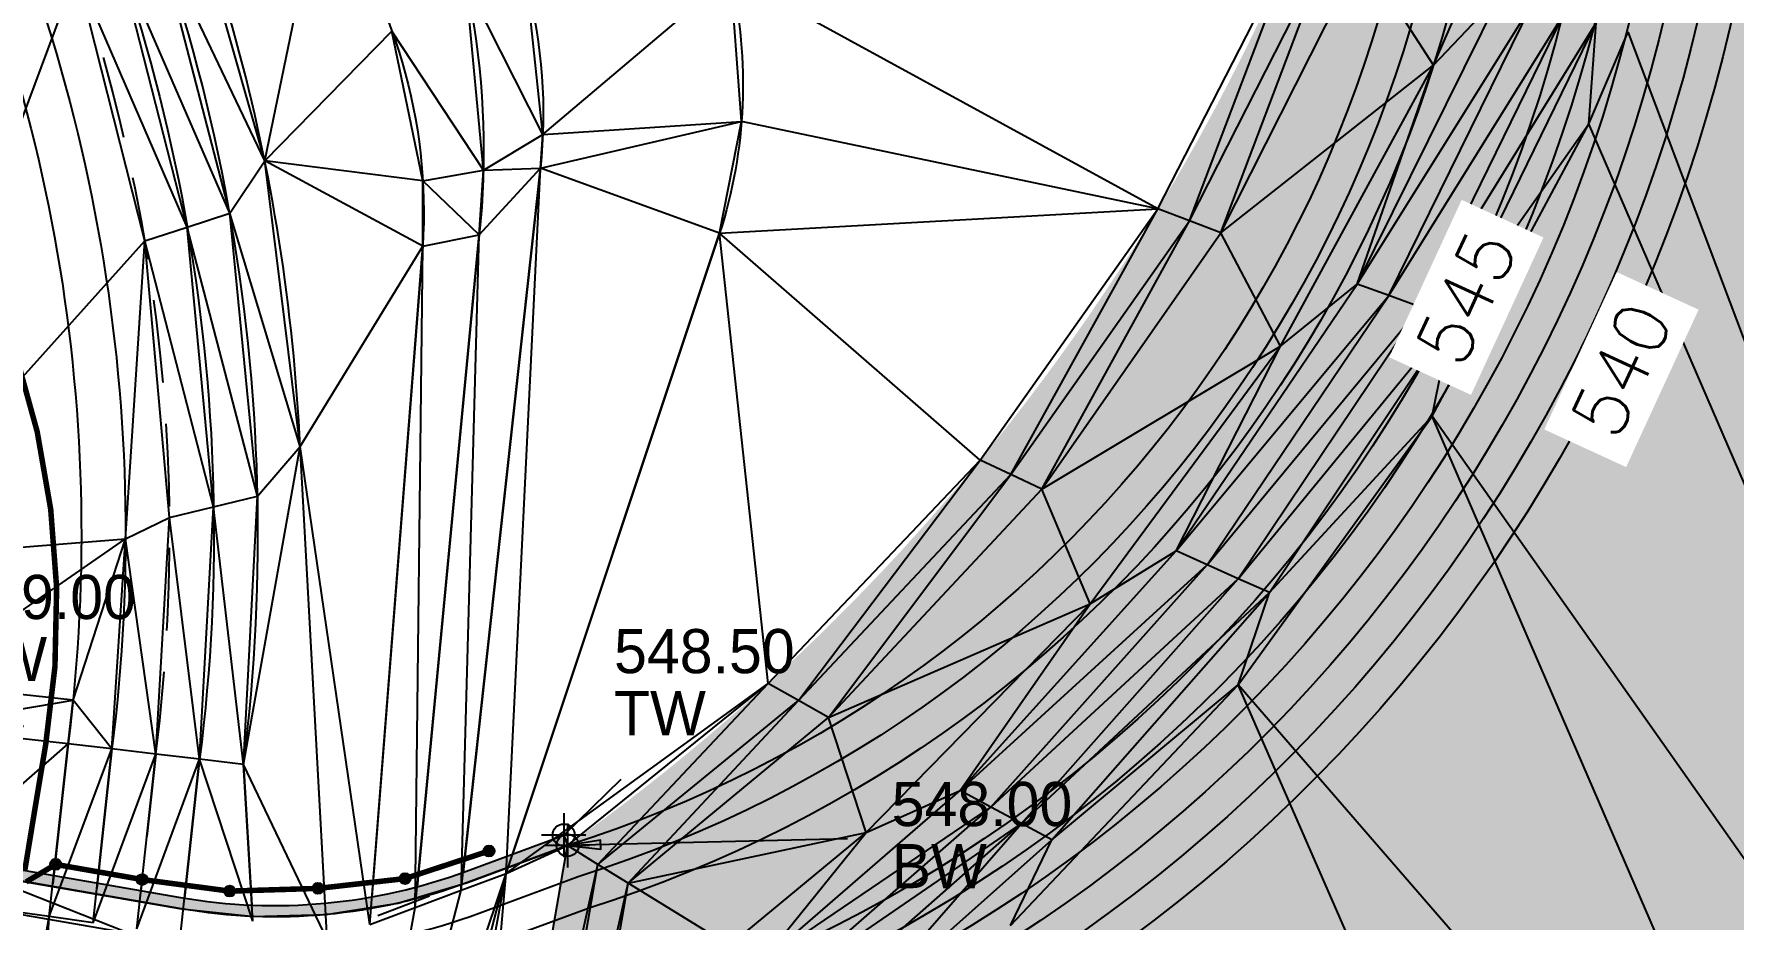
# Model space of a CAD drawing. Header units: inches. Extents: x 2461366 to 2469791, y 7062737 to 7065282.
# Drawn here: x 2466850 to 2467003.9, y 7064319.9 to 7064400.1 of the extents above; entities that cross this region are included whole.
import ezdxf

# ---------------------------------------------------------------- set-up
doc = ezdxf.new("R2010")
doc.units = ezdxf.units.IN
doc.header["$LTSCALE"] = 60
doc.header["$MEASUREMENT"] = 0
doc.linetypes.add('DASHED2', pattern=[0.375, 0.25, -0.125])
for name, color, linetype in [('BLANKET BDNY', 7, 'Continuous'), ('CONC', 7, 'Continuous'), ('CONC LABEL', 7, 'Continuous'), ('CONT MJR LABEL', 4, 'Continuous'), ('CONTOURS', 35, 'Continuous'), ('POND HATCH', 9, 'Continuous'), ('PROP TRAIL', 3, 'Continuous'), ('Proposed Ground-C-TINN', 7, 'Continuous'), ('SRF-FLT', 7, 'Continuous'), ('Wingwall Fence', 6, 'Continuous')]:
    doc.layers.add(name, color=color, linetype=linetype)
doc.styles.add('L80', font='simplex', dxfattribs={"height": 4.8})

# ---------------------------------------------------------------- blocks, each defined once
blk = doc.blocks.new('*U9')
at = {"layer": 'CONC LABEL', "color": 7, "linetype": 'Continuous'}
for p, q in [((10.11470975214615, -8.799999999813735), (5.599890287034214, -21.14391356706619)), ((5.599890287034214, -19.14391356706619), (5.599890287034214, -23.14391356706619)), ((7.599890287034214, -21.14391356706619), (3.599890287034214, -21.14391356706619))]:
    blk.add_line(p, q, dxfattribs=at)
blk.add_lwpolyline([(5.599890287034214, -21.14391356706619), (7.006045337300748, -18.46385237853974), (6.254722578916699, -18.18905406538397)], close=True, dxfattribs=at)
blk.add_circle((5.599890287034214, -21.14391356706619), 1, dxfattribs=at)
at = {"layer": 'CONC LABEL', "color": 7, "char_height": 4, "attachment_point": 4}
for s, insert in [('559.00', (4, 2.799999999813735)), ('TW', (4, -2.799999999813735))]:
    blk.add_mtext(s, dxfattribs=dict(at, insert=insert))
blk = doc.blocks.new('*U11')
at = {"layer": 'CONC LABEL', "color": 7, "linetype": 'Continuous'}
for p, q in [((-13.40426238020882, 12.55419639870524), (-13.40426238020882, 8.554196398705244)), ((-11.40426238020882, 10.55419639870524), (-15.40426238020882, 10.55419639870524)), ((0, 5.263099201023579), (-13.40426238020882, 10.55419639870524))]:
    blk.add_line(p, q, dxfattribs=at)
blk.add_lwpolyline([(-13.40426238020882, 10.55419639870524), (-10.76065771793947, 9.080644774250686), (-10.46692732395604, 9.824770069681108)], close=True, dxfattribs=at)
blk.add_circle((-13.40426238020882, 10.55419639870524), 1, dxfattribs=at)
at = {"layer": 'CONC LABEL', "color": 7, "char_height": 4, "attachment_point": 4}
for s, insert in [('548.00', (4, 2.799999999813735)), ('BW', (4, -2.799999999813735))]:
    blk.add_mtext(s, dxfattribs=dict(at, insert=insert))
blk = doc.blocks.new('*U53')
at = {"layer": 'CONC LABEL', "color": 7, "linetype": 'Continuous'}
for p, q in [((-25.35671545937657, 1.071389882825315), (-25.35671545937657, -2.928610117174685)), ((-23.35671545937657, -0.928610117174685), (-27.35671545937657, -0.928610117174685)), ((0, -0.3200168674811721), (-25.35671545937657, -0.928610117174685))]:
    blk.add_line(p, q, dxfattribs=at)
blk.add_lwpolyline([(-25.35671545937657, -0.928610117174685), (-22.34798143524677, -1.256511890329421), (-22.36717691924423, -0.4567422149702907)], close=True, dxfattribs=at)
blk.add_circle((-25.35671545937657, -0.928610117174685), 1, dxfattribs=at)
at = {"layer": 'CONC LABEL', "color": 7, "char_height": 4, "attachment_point": 4}
for s, insert in [('548.00', (4, 2.799999999813735)), ('BW', (4, -2.799999999813735))]:
    blk.add_mtext(s, dxfattribs=dict(at, insert=insert))
blk = doc.blocks.new('*U54')
at = {"layer": 'CONC LABEL', "color": 7, "linetype": 'Continuous'}
for p, q in [((4.626731215510517, -8.799999999813735, -348.9198971076251), (-0.5570121882483363, -13.84615792892873, -549)), ((-0.5570121882483363, -11.84615792892873, -549), (-0.5570121882483363, -15.84615792892873, -549)), ((1.442987811751664, -13.84615792892873, -549), (-2.557012188248336, -13.84615792892873, -549))]:
    blk.add_line(p, q, dxfattribs=at)
at = {"layer": 'CONC LABEL', "color": 7, "linetype": 'Continuous', "extrusion": (-0.7160841791510398, -0.6970780659419689, 0.0361333412817816), "elevation": -9.786483757939859}
blk.add_lwpolyline([(9.532958892683453, -549.0048941334072), (9.547412228112155, -546.0048941333392), (9.51850555462967, -546.0048941333513)], close=True, dxfattribs=at)
at = {"layer": 'CONC LABEL', "color": 7, "linetype": 'Continuous'}
blk.add_circle((-0.5570121882483363, -13.84615792892873, -549), 1, dxfattribs=at)
at = {"layer": 'CONC LABEL', "color": 7, "char_height": 4, "attachment_point": 4}
for s, insert in [('548.50', (4, 2.799999999813735)), ('TW', (4, -2.799999999813735))]:
    blk.add_mtext(s, dxfattribs=dict(at, insert=insert))

msp = doc.modelspace()

# ---------------------------------------------------------------- hatches: boundary and pattern name
at = {"layer": 'CONC'}
msp.add_hatch(color=256, dxfattribs=at).paths.add_polyline_path([(2466897.999471175, 7064327.535363963), (2466889.200937333, 7064324.272788724, -0.1324311433307479), (2466863.280728084, 7064321.887618563), (2466829.198147005, 7064327.793181754, -0.131652497505828), (2466805.708855333, 7064338.66176754), (2466800.441870518, 7064343.054753356), (2466799.801356458, 7064342.286806912), (2466805.274111902, 7064337.722195873, 0.1316524975025191), (2466828.763403574, 7064326.853610087), (2466863.375632139, 7064320.856273721, 0.1324311433330823), (2466889.295841388, 7064323.241443882), (2466898.347147133, 7064326.597749208)])
at = {"layer": 'POND HATCH'}
h = msp.add_hatch(color=256, dxfattribs=at)
edge = h.paths.add_edge_path()
edge.add_arc((2466951.704652096, 7064352.348083899), 108.8941513910334, 233.910939178237, 275.8981575945486)
edge.add_arc((2466992.734474932, 7064077.055998341), 169.6197691502289, 27.54362006692719, 100.13230038609493, ccw=False)
edge.add_arc((2467160.221110899, 7064161.137796279), 17.99999999930345, 198.2789469766217, 316.5411416054311)
edge.add_arc((2467248.704817484, 7064103.136764457), 88.14234450404052, 109.66796960693549, 148.8304593426058, ccw=False)
edge.add_line((2467219.03884643, 7064186.136782867), (2467258.552265754, 7064203.8748076))
edge.add_arc((2467251.90139456, 7064218.690361548), 16.239911527876, 294.1758558480993, 386.0939933818685)
edge.add_line((2467266.486031863, 7064225.833405799), (2467260.307804543, 7064252.164401535))
edge.add_arc((2467435.111130039, 7064293.179739211), 179.5507185430787, 173.6431330329065, 193.2048427520202, ccw=False)
edge.add_line((2467256.664369597, 7064313.05973461), (2467262.319585933, 7064388.504931359))
edge.add_arc((2467182.248844631, 7064394.506868972), 80.29537264220713, 355.7132432078586, 406.8752566873512)
edge.add_line((2467237.137880705, 7064453.111822573), (2467210.795611493, 7064478.150497491))
edge.add_arc((2467136.053347458, 7064399.516909761), 108.4880046465747, 46.45334876126778, 108.4108007307186)
edge.add_line((2467101.78980852, 7064502.452117789), (2467083.313007958, 7064495.553893625))
edge.add_arc((2467016.69916772, 7064673.978167983), 190.4537355672196, 271.65977542954374, 290.47287452024227, ccw=False)
edge.add_arc((2467015.03261116, 7064451.781649478), 32.62327969920508, 77.28046827356982, 154.347860406748)
edge.add_arc((2467111.931785121, 7064394.370188531), 145.1572569557019, 150.4748591730118, 155.1278495528672)
edge.add_arc((2467048.454246696, 7064421.337013129), 76.25793560071777, 153.4500776015471, 169.2835328273531)
edge.add_arc((2466785.231437834, 7064485.078412886), 194.7081844766735, 305.51738210872304, 345.25358194984824, ccw=False)
edge.add_line((2466898.347140336, 7064326.597767538), (2466887.561414507, 7064264.350463029))
at = {"layer": 'Wingwall Fence'}
h = msp.add_hatch(color=7, dxfattribs=at)
edge = h.paths.add_edge_path()
edge.add_arc((2466891.229859749, 7064326.093865461), 0.5, 0, 360)
h = msp.add_hatch(color=7, dxfattribs=at)
edge = h.paths.add_edge_path()
edge.add_arc((2466851.976785715, 7064324.880243098), 0.5, 0, 360)
h = msp.add_hatch(color=7, dxfattribs=at)
edge = h.paths.add_edge_path()
edge.add_arc((2466883.629683672, 7064323.596402028), 0.5, 0, 360)
h = msp.add_hatch(color=7, dxfattribs=at)
edge = h.paths.add_edge_path()
edge.add_arc((2466859.813414709, 7064323.509098355), 0.5, 0, 360)
h = msp.add_hatch(color=7, dxfattribs=at)
edge = h.paths.add_edge_path()
edge.add_arc((2466867.744316435, 7064322.459909235), 0.5, 0, 360)
h = msp.add_hatch(color=7, dxfattribs=at)
edge = h.paths.add_edge_path()
edge.add_arc((2466875.740547619, 7064322.705443067), 0.5, 0, 360)

# ---------------------------------------------------------------- linework, layer by layer
at = {"layer": 'BLANKET BDNY'}
msp.add_lwpolyline([(2466885.850884767, 7064321.99452362), (2466881.174426198, 7064320.225135236)], dxfattribs=at)
at = {"layer": 'CONC'}
msp.add_lwpolyline([(2466898.347147135, 7064326.597749209), (2466889.295841388, 7064323.241443882, -0.1324311433330823), (2466863.375632139, 7064320.856273721), (2466828.763403574, 7064326.853610087, -0.1316524975025191), (2466805.274111902, 7064337.722195873), (2466799.801356458, 7064342.286806913), (2466800.441870518, 7064343.054753356), (2466805.708855333, 7064338.66176754, 0.1316524975058279), (2466829.198147005, 7064327.793181754), (2466863.280728084, 7064321.887618563, 0.1324311433307479), (2466889.200937333, 7064324.272788724), (2466897.999471175, 7064327.535363963), (2466898.347140336, 7064326.597767538)], format="xyb", dxfattribs=at)
msp.add_lwpolyline([(2466898.347147135, 7064326.597749209), (2466889.295841388, 7064323.241443882, -0.1324311433330823), (2466863.375632139, 7064320.856273721), (2466828.763403574, 7064326.853610087, -0.1316524975025191), (2466805.274111902, 7064337.722195873), (2466799.801356458, 7064342.286806913), (2466800.441870518, 7064343.054753356), (2466805.708855333, 7064338.66176754, 0.1316524975058279), (2466829.198147005, 7064327.793181754), (2466863.280728084, 7064321.887618563, 0.1324311433307479), (2466889.200937333, 7064324.272788724), (2466897.999471175, 7064327.535363963), (2466898.347140336, 7064326.597767538)], format="xyb", dxfattribs=at)
at = {"layer": 'CONTOURS'}
msp.add_line((2466868.993718532, 7064333.939296765, 554), (2466869.7456156, 7064321.196457003, 554), dxfattribs=at)
at = {"layer": 'CONTOURS', "linetype": 'DASHED2', "ltscale": 0.5, "elevation": 556}
msp.add_lwpolyline([(2467365.704931123, 7064503.52192703, 0.2639628825976221), (2467119.148740509, 7064602.732087073), (2467094.582735738, 7064596.341702867, -0.08204144246393758), (2466931.844777322, 7064581.528501499, 0.1055077652348692), (2466919.631916166, 7064579.556960338, -0.006557292081638214), (2466906.484859295, 7064581.008015256), (2466859.135540992, 7064590.835801207), (2466855.762473118, 7064579.370070675, 0.2265431361093952), (2466840.462041305, 7064567.142957455, 0.1696478173241896), (2466832.329563688, 7064549.524825715, 0.1050078979443194), (2466830.414523546, 7064503.713806233), (2466835.262357472, 7064457.604349744, 0.05248495824087879), (2466839.323417641, 7064439.838465818, 0.03419914835539858), (2466843.932785897, 7064428.874340731, -0.1543114707316367), (2466861.048152552, 7064334.873626116), (2466859.677317609, 7064322.256460574)], format="xyb", dxfattribs=at)
at = {"layer": 'CONTOURS'}
for points, elevation in [([(2467429.450954329, 7064307.49111722, -0.001754250543194293), (2467429.091691117, 7064309.012400853, -0.07132191644825676), (2467424.269521709, 7064356.394791547, 0.1229709988458826), (2467409.162377799, 7064429.517726718), (2467383.070433763, 7064473.586091938, 0.02285197184437131), (2467368.305389343, 7064495.252024773, 0.007048982757868941), (2467363.357353642, 7064501.654072654, 0.2637810333619552), (2467119.727785222, 7064599.782873679), (2467095.33799408, 7064593.438328135, -0.09466413527334173), (2466906.484859295, 7064581.008015256), (2466878.573559756, 7064586.80126186), (2466873.519101394, 7064573.781616641, 0.01470506053846525), (2466848.984324979, 7064555.234245054, 0.1903004063984861), (2466839.080994452, 7064539.000220888, 0.05492859448752052), (2466834.965644332, 7064508.993578391), (2466839.237236311, 7064458.052983101, 0.08663050205020979), (2466847.48803348, 7064430.707869258, -0.1541907434966554), (2466865.020912057, 7064334.406245288), (2466863.65391564, 7064321.824409531)], 555), ([(2466876.389347762, 7064321.363016211), (2466874.121782006, 7064362.741137895, 0.1101941585534625), (2466854.600588595, 7064434.370962099, -0.1376866843009884), (2466846.625989966, 7064476.721909091, -0.1512823827354453), (2466865.435426767, 7064532.642563852, -0.1827350255274023), (2466918.597664634, 7064568.9072387), (2466924.157086748, 7064568.402308964, 0.08513921056284976), (2467097.423952412, 7064583.099626601), (2467121.219050179, 7064589.289473846, -0.2631520713969842), (2467355.100525898, 7064494.767105641, -0.03891696298221897), (2467379.206155789, 7064459.096589447), (2467399.902728066, 7064424.139211179, -0.05157326662925767), (2467409.857987521, 7064396.213952154, 0.121257677162617), (2467405.263587793, 7064383.315453734, -0.006169498320486511), (2467404.919534464, 7064377.815933343), (2467398.998111648, 7064298.819325056, 0.09664463052803966), (2467399.526827161, 7064284.830343144), (2467403.92651504, 7064266.079307163, -0.1460486264387882), (2467373.602869987, 7064117.503704892)], 553), ([(2467309.491144424, 7064095.072614715, 0.3598896584265924), (2467378.330067172, 7064277.733455062, -0.0874752377178473), (2467380.336714537, 7064316.832546004), (2467384.889152545, 7064378.928723253, 0.2481924683657004), (2467310.661267815, 7064526.734850442, 0.2246932973420648), (2467077.094224251, 7064574.554033802), (2467056.031424203, 7064568.627248466, -0.07045670425945198), (2467025.232628555, 7064561.848677264, -0.002299927826522199), (2467001.893551339, 7064562.377808771, 6.333920757019537), (2467001.948641813, 7064562.358293799, 0.2165961043057936), (2466882.03176148, 7064521.35838188, 0.1297625290739781), (2466862.055812396, 7064473.697971137, 0.1781267309766766), (2466875.897762748, 7064412.633030728, -0.176413985019233), (2466885.226973597, 7064380.903028921), (2466880.625437968, 7064321.935502558)], 552), ([(2467230.793183378, 7064091.419606763, -0.01335187577568887), (2467265.078668129, 7064117.419136515), (2467291.315356528, 7064130.891385627, 0.3887172402461734), (2467342.819146396, 7064250.251143732), (2467338.192572441, 7064270.439054182, -0.08920777218647966), (2467336.351321643, 7064305.889302031), (2467341.174018219, 7064370.22800642), (2467342.095780916, 7064382.525072329, 0.2265488585051348), (2467292.034583152, 7064511.304549205), (2467292.034583152, 7064511.304549205, 0.2637905888046614), (2467079.686547972, 7064564.649728065), (2467060.228590935, 7064557.385193875, -0.07162399217020726), (2467025.566630696, 7064549.840742534, -0.00235394560958338), (2467001.566382509, 7064550.382269576, 0.2819781512627413), (2466908.201390141, 7064490.225922047, 0.002198408772872625), (2466907.648771988, 7064489.139577956), (2466907.92388695, 7064489.683357442, 0.1593025380436187), (2466894.658090457, 7064404.577286839, -0.08994173118272869), (2466895.886132791, 7064387.971273609), (2466888.890780634, 7064324.158672905)], 550), ([(2466882.890526614, 7064266.944093606, 0.4165335756129925), (2466974.302692602, 7064201.776245907, -0.02972984815067814), (2466991.814382768, 7064203.224370722, -0.3299565058540575), (2467086.156929405, 7064136.673597547, 0.6110788311030375), (2467223.317892638, 7064115.281541154, -0.2136537189737148), (2467240.85636133, 7064130.16255381), (2467283.124583835, 7064149.13724112, 0.3887172402461734), (2467323.925165636, 7064243.692371663), (2467318.721380466, 7064265.870391021, -0.0876144689294229), (2467316.407272897, 7064307.384266788), (2467322.15173217, 7064384.020037086, 0.2265488585051348), (2467278.336653298, 7064496.73174173), (2467252.132309099, 7064521.639317099, 0.2790398883712965), (2467081.704671542, 7064558.998661494), (2467062.3271743, 7064551.76416658, -0.0726856984687924), (2467025.444311913, 7064543.817883807, 0.3120917350455665), (2466932.595393827, 7064494.009331638, 0.01725092145264072), (2466926.152762842, 7064481.408427039, 0.144369062035239), (2466913.127312949, 7064405.443925344, -0.1342206809358171), (2466912.119661382, 7064382.073448137), (2466893.36907107, 7064325.818370086)], 549), ([(2467001.430294609, 7064556.380726052, 0.3320217831809462), (2466883.490320715, 7064483.315951704, 0.1551171536297456), (2466883.641541813, 7064421.081238978, -0.137477372012324), (2466890.353235771, 7064381.925961026), (2466884.73261424, 7064322.855702927)], 551), ([(2466831.287406026, 7064457.156406987, 0.08703691238568816), (2466840.378194142, 7064427.039550111, -0.154435350283446), (2466857.075441805, 7064335.34145572), (2466855.700719579, 7064322.688511617)], 557), ([(2466827.938681798, 7064452.341295633, 0.07553836964352414), (2466836.824239413, 7064425.20353358, -0.1545626728911692), (2466853.102781724, 7064335.809751654), (2466851.724121548, 7064323.120562661)], 558), ([(2466976.308675404, 7064435.186127807, -0.3326153043639395), (2466898.347136475, 7064326.597745254), (2466889.295841388, 7064323.241443882, -0.1324311432814556), (2466863.375632139, 7064320.856273721), (2466844.865680892, 7064324.06353336), (2466838.0365518, 7064284.650807044), (2466856.625690617, 7064281.429826394, -0.1316524974360627), (2466880.114982292, 7064270.561240599), (2466887.561414507, 7064264.350463029, 0.2492179343029035), (2466966.755773976, 7064249.0295897, -0.3214710946961613), (2467143.129376709, 7064155.492211956, 0.6112693854609319), (2467177.65117653, 7064156.838292312, -0.1049048183577155), (2467216.164213092, 7064195.737834917), (2467254.042338538, 7064208.605021616, 0.4198534701267725), (2467263.587083677, 7064233.021533686), (2467257.042573431, 7064250.334697463, -0.1109757671065007), (2467242.448445762, 7064323.251849035), (2467246.723428643, 7064370.690896641, 0.170767567799263), (2467234.150973113, 7064451.318571669)], 548), ([(2466979.309009704, 7064435.197825799, -0.3323217054218792), (2466899.321444363, 7064323.759419003), (2466890.338869261, 7064320.428599617, -0.1324311432821229), (2466862.863447458, 7064317.900319248), (2466844.353496211, 7064321.107578887), (2466838.548736481, 7064287.606761518), (2466857.1378753, 7064284.385780867, -0.1316524974382816), (2466882.036524474, 7064272.865079925), (2466889.464845223, 7064266.669408421, 0.2499176887045681), (2466966.107705346, 7064251.969070081, -0.3217363437012026), (2467145.780191255, 7064156.899182242, 0.6138342041960908), (2467175.011319476, 7064158.279311293, -0.106030039322984), (2467214.838813462, 7064198.455966207), (2467252.96506874, 7064211.407442527, 0.4194491945024355), (2467260.814662038, 7064231.871400739), (2467254.266572346, 7064249.194033753, -0.1109960747706476), (2467239.451655003, 7064323.422361257), (2467243.748239827, 7064371.101123408, 0.1702906198628067), (2467231.679074551, 7064449.579558191)], 547), ([(2466982.309361324, 7064435.207625999, -0.3320364066203495), (2466900.296646597, 7064320.921424383), (2466891.381897134, 7064317.615755353, -0.1324311432831201), (2466862.351262776, 7064314.944364773), (2466849.753220477, 7064317.127255049), (2466844.972830111, 7064289.538346627), (2466857.650059983, 7064287.341735341, -0.1316524974364367), (2466883.958066656, 7064275.168919252), (2466891.3679453, 7064268.988629586, 0.2506497684007845), (2466965.453129682, 7064254.907306901, -0.3219898923117219), (2467148.427233082, 7064158.31364774, 0.6171859771132797), (2467172.359369075, 7064159.700774353, -0.1071563052311833), (2467213.517463602, 7064201.175473202), (2467251.876158354, 7064214.205909134, 0.4189054663864102), (2467258.045738964, 7064230.712012518), (2467251.490309678, 7064248.054062049, -0.1110158593281792), (2467236.454941335, 7064323.593728946), (2467240.773211259, 7064371.513128427, 0.1697953710332223), (2467229.204035243, 7064447.844021217)], 546), ([(2466992.310670295, 7064435.225292302, -0.3311359959318689), (2466903.553358298, 7064311.46368111), (2466894.858656711, 7064308.239607805, -0.1324311432834842), (2466860.643980505, 7064305.091183193), (2466857.899119784, 7064305.566791199), (2466856.533293964, 7064297.684245931), (2466859.357342258, 7064297.19491692, -0.1316524974363469), (2466890.363207263, 7064282.848383674), (2466897.708968522, 7064276.721571809, 0.2533679656187196), (2466963.22149648, 7064264.691928725, -0.3226734455268681), (2467157.196498227, 7064163.136226263, 0.6511883793179566), (2467163.34752342, 7064164.160828867, -0.1111901484070328), (2467209.140550944, 7064210.249867771), (2467248.050699705, 7064223.467632446, 0.4120866698779753), (2467248.874768501, 7064226.691903873), (2467242.234295295, 7064244.258932703, -0.1110783039413728), (2467226.466427861, 7064324.170859064), (2467230.857689766, 7064372.9002431, 0.1679960490061263), (2467220.929570692, 7064442.085832858)], 545)]:
    msp.add_lwpolyline(points, format="xyb", dxfattribs=dict(at, elevation=elevation))
for points, elevation in [([(2466899.610392745, 7064279.042190737, 0.2542833607647966), (2466962.536112971, 7064267.624277853, -0.3226746877107284), (2467159.761162141, 7064164.714350852, 0.7983157034139814), (2467160.4289788, 7064165.151187496, -0.1129959558470802), (2467207.835295632, 7064212.974842078), (2467245.957504526, 7064225.924943841), (2467239.456972833, 7064243.121764629, -0.1110960610687879), (2467223.470026516, 7064324.345692572), (2467227.883433111, 7064373.320813967, 0.167406030279669), (2467218.439380624, 7064440.367066325), (2467197.835241208, 7064463.173876271, 0.1913485965093937), (2467114.782493698, 7064478.448205149), (2467093.711137234, 7064471.910011451, -0.1480068531861923), (2467020.585781518, 7064464.542282067, 0.1975397548881781), (2467001.346629537, 7064455.087375943, 0.01576812934686877), (2466997.739751402, 7064447.996981438, 0.08533677109422329), (2466995.311108765, 7064435.225576131, -0.3308783526461554), (2466904.532068475, 7064308.626987268), (2466895.901684585, 7064305.426763541, -0.1316413806303166), (2466860.342946359, 7064302.098979759), (2466860.001410948, 7064300.127887761, -0.1311590794066341), (2466892.284749445, 7064285.152223)], 544), ([(2466901.511360855, 7064281.363190091, 0.2552544594648605), (2466961.842850684, 7064270.555121267, -0.31614221765781), (2467160.20974729, 7064170.367942084, -0.1064907802900579), (2467206.533454563, 7064215.700976203), (2467242.053912397, 7064227.76726399), (2467236.679421388, 7064241.985202318, -0.1111133991700625), (2467220.473692652, 7064324.521274904), (2467224.909375209, 7064373.743590365, 0.1667897836742854), (2467215.945283527, 7064438.652624501), (2467195.890440231, 7064460.851416224, 0.1900223043752675), (2467115.52052495, 7064475.536107583), (2467094.733346061, 7064469.086090839, -0.1469308324592668), (2467020.407527813, 7064461.520819508, 0.190266939391034), (2467003.812299011, 7064453.343798429, 0.01482440897109882), (2467000.507609922, 7064446.833157584, 0.08412442467966848), (2466998.311571271, 7064435.223226241, -0.3306252247296306), (2466905.51151366, 7064305.790565973), (2466896.944712458, 7064302.613919277, -0.07258590442547111), (2466876.607139803, 7064298.275427549, -0.07210512527667469), (2466894.206291627, 7064287.456062327)], 543), ([(2466903.411840346, 7064283.684596985, 0.2562880901100846), (2466961.141341046, 7064273.48438853, -0.3096510302742572), (2467160.485934182, 7064176.086532289, -0.0991344783144801), (2467205.234926992, 7064218.428235922), (2467238.150320268, 7064229.609584139), (2467233.901646322, 7064240.849231585, -0.1111303344727446), (2467217.477424688, 7064324.697588522), (2467221.935525011, 7064374.168671644, 0.1661453041177661), (2467213.447100691, 7064436.942705198), (2467193.949530294, 7064458.524649167, 0.1886417156857028), (2467116.2565023, 7064472.623372716), (2467095.754022232, 7064466.261694663, -0.1458436051483891), (2467020.258666491, 7064458.495021668, 0.1815862937266446), (2467006.270540841, 7064451.584416277, 0.01378921299398608), (2467003.277248062, 7064445.672800312, 0.08274008852490501), (2467001.312060035, 7064435.217999234, -0.3303758743623222), (2466906.491669216, 7064302.95440809), (2466897.987740331, 7064299.801075012, -0.03974048611549903), (2466886.533769708, 7064296.561287644, -0.0392614639412863), (2466896.127833809, 7064289.759901654)], 542), ([(2466905.311794658, 7064286.00644191, 0.2573922981434063), (2466960.4311661, 7064276.411999764, -0.303680238227828), (2467160.767146394, 7064181.564540563, -0.09237490286705757), (2467203.939617031, 7064221.156588662), (2467234.246728139, 7064231.451904288), (2467231.123652791, 7064239.713838791, -0.1111468823370036), (2467214.481221105, 7064324.874616561), (2467218.961892164, 7064374.596164842, 0.1654703649975808), (2467210.944639354, 7064435.237521785), (2467192.012677481, 7064456.193391263, 0.1872030060755275), (2467116.990339593, 7064469.709973814), (2467096.773217483, 7064463.436838975, -0.1447363420230326), (2467020.144307146, 7064455.464134899, 0.1709654819449143), (2467008.719412923, 7064449.805097053, 0.01264423357056088), (2467006.048997371, 7064444.516555455, 0.08113984935685126), (2467004.312577821, 7064435.209592265, -0.3301295065159459), (2466907.472511852, 7064300.118504982), (2466899.030768204, 7064296.988230748, -0.01730479310776587), (2466893.908114161, 7064295.287878823, -0.01682637791459145), (2466898.049375991, 7064292.063740981)], 541), ([(2466907.211182429, 7064288.328759363, 0.2585766422564434), (2466959.711849783, 7064279.337863988, -0.298154906323057), (2467161.052590435, 7064186.839954548, -0.08612385925153605), (2467202.647433333, 7064223.886003393), (2467230.34313601, 7064233.294224438), (2467228.345445754, 7064238.579010813, -0.1111630573116887), (2467211.485080439, 7064325.052342797), (2467215.988487084, 7064375.026185548, 0.1647624856493686), (2467208.437691104, 7064433.537304956), (2467190.080060036, 7064453.857445212, 0.1857019621737143), (2467117.721944482, 7064466.795882223), (2467097.790980702, 7064460.611538944, -0.1435970335009103), (2467020.071686121, 7064452.427091862, 0.1575402147897198), (2467011.156098883, 7064447.999848039, 0.01136427275872414), (2467008.823286772, 7064443.365258525, 0.07926259595607839), (2467007.313128129, 7064435.197621745, -0.3298852338472311), (2466908.454019523, 7064297.282848475), (2466900.162093909, 7064294.208128111)], 540)]:
    msp.add_lwpolyline(points, format="xyb", close=True, dxfattribs=dict(at, elevation=elevation))
msp.add_arc((2466703.82626697, 7064354.805653779, 554), 166.4803048723367, 352.7997078869502, 27.8351184845324, dxfattribs=at)
at = {"layer": 'PROP TRAIL', "color": 7, "const_width": 0.5}
for points in [[(2466849.183767783, 7064324.330229633, -0.001169165125886376), (2466851.074502419, 7064335.736664074, 0.1710580058133436), (2466842.678217431, 7064384.003678322, -0.1170607688291425), (2466822.484675945, 7064454.759415709), (2466820.501583153, 7064498.851058646, 0.006703029645392725), (2466820.181047689, 7064504.33794138), (2466819.312767033, 7064516.417282252, 0.07563123258289481), (2466812.839641291, 7064544.99739797, -0.374623298530038), (2466821.682731213, 7064569.746431723), (2466839.448304806, 7064579.701096323, -0.1807807402786014), (2466853.289370121, 7064581.836094876), (2466904.850386415, 7064571.134132317, 0.0948653666425721), (2467097.855521887, 7064583.760412361), (2467121.650619654, 7064589.950259605, -0.2631520713974916), (2467355.532095373, 7064495.427891401, -0.03891696298214438)], [(2466849.199249737, 7064324.424990815, -0.00115945576440134), (2466851.074502419, 7064335.736664074, 0.1710580058173456), (2466842.678217431, 7064384.003678323, -0.1170607688312715), (2466822.484675945, 7064454.75941571), (2466820.501583153, 7064498.851058646, 0.006703029645406301), (2466820.181047689, 7064504.337941379), (2466819.312767033, 7064516.417282252)]]:
    msp.add_lwpolyline(points, format="xyb", dxfattribs=at)
at = {"layer": 'Proposed Ground-C-TINN'}
for p, q in [((2466870.915801805, 7064388.637912026, 553), (2466863.795128765, 7064413.742039871, 553)), ((2466870.915801805, 7064388.637912026, 553), (2466875.897762748, 7064412.633030728, 552)), ((2466867.742790055, 7064383.91004125, 554), (2466861.282119342, 7064408.873633808, 554)), ((2466870.915801805, 7064388.637912026, 553), (2466861.282119342, 7064408.873633808, 554)), ((2466951.822957532, 7064384.288816859, 548), (2466964.513811548, 7064409.123771303, 548)), ((2466954.668085435, 7064383.197361368, 547), (2466964.513811548, 7064409.123771303, 548)), ((2466863.904181938, 7064382.642870073, 555), (2466857.585850616, 7064407.320793584, 555)), ((2466867.742790055, 7064383.91004125, 554), (2466857.585850616, 7064407.320793584, 555)), ((2466954.668085435, 7064383.197361368, 547), (2466967.401879884, 7064408.250968231, 547)), ((2466957.51519206, 7064382.111994352, 546), (2466967.401879884, 7064408.250968231, 547)), ((2466957.51519206, 7064382.111994352, 546), (2466970.291264997, 7064407.382623513, 546)), ((2466976.797397701, 7064397.326364331, 545), (2466970.291264997, 7064407.382623513, 546)), ((2466834.023417602, 7064352.441683986, 557), (2466853.888373116, 7064405.770066178, 556)), ((2466860.062408154, 7064381.381492812, 556), (2466853.888373116, 7064405.770066178, 556)), ((2466863.904181938, 7064382.642870073, 555), (2466853.888373116, 7064405.770066178, 556)), ((2466896.108935601, 7064391.030048564, 550), (2466889.133624647, 7064404.855797849, 551)), ((2466890.726669212, 7064387.800296603, 551), (2466889.133624647, 7064404.855797849, 551)), ((2466896.108935601, 7064391.030048564, 550), (2466894.658090457, 7064404.577286839, 550)), ((2466896.108935601, 7064391.030048564, 550), (2466913.127312949, 7064405.443925344, 549)), ((2466951.822957532, 7064384.288816859, 548), (2466913.127312949, 7064405.443925344, 549)), ((2466914.102221687, 7064392.197384914, 549), (2466913.127312949, 7064405.443925344, 549)), ((2466976.797397701, 7064397.326364331, 545), (2466979.932540266, 7064404.521478254, 545)), ((2466969.876569542, 7064377.48025561, 544), (2466982.828103146, 7064403.673585204, 544)), ((2466969.876569542, 7064377.48025561, 544), (2466985.725240266, 7064402.830784317, 543)), ((2466972.735049893, 7064376.428366019, 543), (2466985.725240266, 7064402.830784317, 543)), ((2466976.797397701, 7064397.326364331, 545), (2466982.828103146, 7064403.673585204, 544)), ((2466972.735049893, 7064376.428366019, 543), (2466988.624027151, 7064401.993270189, 542)), ((2466975.595896581, 7064375.383111382, 542), (2466988.624027151, 7064401.993270189, 542)), ((2466975.595896581, 7064375.383111382, 542), (2466991.524552064, 7064401.161272479, 541)), ((2466978.459218366, 7064374.344676997, 541), (2466991.524552064, 7064401.161272479, 541)), ((2466990.847851137, 7064391.986656428, 540), (2466991.524552064, 7064401.161272479, 541)), ((2466870.915801805, 7064388.637912026, 553), (2466882.439138675, 7064400.40523121, 552)), ((2466885.238723224, 7064386.823220815, 552), (2466882.439138675, 7064400.40523121, 552)), ((2466890.726669212, 7064387.800296603, 551), (2466882.439138675, 7064400.40523121, 552)), ((2466990.847851137, 7064391.986656428, 540), (2466994.426918723, 7064400.335063201, 540)), ((2467043.006118773, 7064271.275084941, 540), (2466994.426918723, 7064400.335063201, 540)), ((2466957.51519206, 7064382.111994352, 546), (2466976.797397701, 7064397.326364331, 545)), ((2466962.926533327, 7064371.842411353, 545), (2466976.797397701, 7064397.326364331, 545)), ((2466969.876569542, 7064377.48025561, 544), (2466976.797397701, 7064397.326364331, 545)), ((2466895.886132791, 7064387.971273609, 550), (2466914.102221687, 7064392.197384914, 549)), ((2466896.108935601, 7064391.030048564, 550), (2466914.102221687, 7064392.197384914, 549)), ((2466912.119661382, 7064382.073448137, 549), (2466914.102221687, 7064392.197384914, 549)), ((2466951.822957532, 7064384.288816859, 548), (2466914.102221687, 7064392.197384914, 549)), ((2466976.669458822, 7064365.513917068, 540), (2466990.847851137, 7064391.986656428, 540)), ((2466978.459218366, 7064374.344676997, 541), (2466990.847851137, 7064391.986656428, 540)), ((2467043.006118773, 7064271.275084941, 540), (2466990.847851137, 7064391.986656428, 540)), ((2466890.726669212, 7064387.800296603, 551), (2466896.108935601, 7064391.030048564, 550)), ((2466895.886132791, 7064387.971273609, 550), (2466896.108935601, 7064391.030048564, 550)), ((2466867.742790055, 7064383.91004125, 554), (2466870.915801805, 7064388.637912026, 553)), ((2466874.121782006, 7064362.741137895, 553), (2466870.915801805, 7064388.637912026, 553)), ((2466885.226973597, 7064380.903028921, 552), (2466870.915801805, 7064388.637912026, 553)), ((2466885.238723224, 7064386.823220815, 552), (2466870.915801805, 7064388.637912026, 553)), ((2466885.238723224, 7064386.823220815, 552), (2466890.726669212, 7064387.800296603, 551)), ((2466888.713198203, 7064322.538740623, 550), (2466895.886132791, 7064387.971273609, 550)), ((2466890.353235771, 7064381.925961026, 551), (2466895.886132791, 7064387.971273609, 550)), ((2466890.353235771, 7064381.925961026, 551), (2466890.726669212, 7064387.800296603, 551)), ((2466890.726669212, 7064387.800296603, 551), (2466895.886132791, 7064387.971273609, 550)), ((2466892.782530989, 7064324.058646394, 549), (2466895.886132791, 7064387.971273609, 550)), ((2466912.119661382, 7064382.073448137, 549), (2466895.886132791, 7064387.971273609, 550)), ((2466885.226973597, 7064380.903028921, 552), (2466885.238723224, 7064386.823220815, 552)), ((2466890.353235771, 7064381.925961026, 551), (2466885.238723224, 7064386.823220815, 552)), ((2466912.119661382, 7064382.073448137, 549), (2466951.822957532, 7064384.288816859, 548)), ((2466935.714114258, 7064361.521781341, 548), (2466951.822957532, 7064384.288816859, 548)), ((2466938.510610837, 7064360.202389036, 547), (2466951.822957532, 7064384.288816859, 548)), ((2466954.668085435, 7064383.197361368, 547), (2466951.822957532, 7064384.288816859, 548)), ((2466860.062408154, 7064381.381492812, 556), (2466863.904181938, 7064382.642870073, 555)), ((2466863.904181938, 7064382.642870073, 555), (2466867.742790055, 7064383.91004125, 554)), ((2466866.287719773, 7064357.280694163, 555), (2466863.904181938, 7064382.642870073, 555)), ((2466870.270974625, 7064358.248211575, 554), (2466863.904181938, 7064382.642870073, 555)), ((2466874.121782006, 7064362.741137895, 553), (2466867.742790055, 7064383.91004125, 554)), ((2466870.270974625, 7064358.248211575, 554), (2466867.742790055, 7064383.91004125, 554)), ((2466938.510610837, 7064360.202389036, 547), (2466954.668085435, 7064383.197361368, 547)), ((2466941.309878609, 7064358.890871342, 546), (2466954.668085435, 7064383.197361368, 547)), ((2466957.51519206, 7064382.111994352, 546), (2466954.668085435, 7064383.197361368, 547)), ((2466834.023417602, 7064352.441683986, 557), (2466860.062408154, 7064381.381492812, 556)), ((2466858.30603647, 7064354.398949027, 557), (2466860.062408154, 7064381.381492812, 556)), ((2466862.299305856, 7064356.323210586, 556), (2466860.062408154, 7064381.381492812, 556)), ((2466866.287719773, 7064357.280694163, 555), (2466860.062408154, 7064381.381492812, 556)), ((2466884.554663375, 7064320.98551767, 551), (2466890.353235771, 7064381.925961026, 551)), ((2466885.226973597, 7064380.903028921, 552), (2466890.353235771, 7064381.925961026, 551)), ((2466888.713198203, 7064322.538740623, 550), (2466890.353235771, 7064381.925961026, 551)), ((2466892.782530989, 7064324.058646394, 549), (2466912.119661382, 7064382.073448137, 549)), ((2466935.714114258, 7064361.521781341, 548), (2466912.119661382, 7064382.073448137, 549)), ((2466916.517789866, 7064341.28978026, 548), (2466912.119661382, 7064382.073448137, 549)), ((2466941.309878609, 7064358.890871342, 546), (2466957.51519206, 7064382.111994352, 546)), ((2466962.926533327, 7064371.842411353, 545), (2466957.51519206, 7064382.111994352, 546)), ((2466874.121782006, 7064362.741137895, 553), (2466885.226973597, 7064380.903028921, 552)), ((2466880.43111981, 7064319.44536404, 552), (2466885.226973597, 7064380.903028921, 552)), ((2466884.554663375, 7064320.98551767, 551), (2466885.226973597, 7064380.903028921, 552)), ((2466953.473055271, 7064353.298496835, 544), (2466969.876569542, 7064377.48025561, 544)), ((2466953.473055271, 7064353.298496835, 544), (2466972.735049893, 7064376.428366019, 543)), ((2466956.28791019, 7064352.0290969, 543), (2466972.735049893, 7064376.428366019, 543)), ((2466962.926533327, 7064371.842411353, 545), (2466969.876569542, 7064377.48025561, 544)), ((2466972.735049893, 7064376.428366019, 543), (2466969.876569542, 7064377.48025561, 544)), ((2466975.595896581, 7064375.383111382, 542), (2466972.735049893, 7064376.428366019, 543)), ((2466956.28791019, 7064352.0290969, 543), (2466975.595896581, 7064375.383111382, 542)), ((2466959.105940524, 7064350.767789179, 542), (2466975.595896581, 7064375.383111382, 542)), ((2466978.459218366, 7064374.344676997, 541), (2466975.595896581, 7064375.383111382, 542)), ((2466959.105940524, 7064350.767789179, 542), (2466978.459218366, 7064374.344676997, 541)), ((2466961.927269839, 7064349.514706884, 541), (2466978.459218366, 7064374.344676997, 541)), ((2466976.669458822, 7064365.513917068, 540), (2466978.459218366, 7064374.344676997, 541)), ((2466941.309878609, 7064358.890871342, 546), (2466962.926533327, 7064371.842411353, 545)), ((2466945.686378573, 7064348.505534913, 545), (2466962.926533327, 7064371.842411353, 545)), ((2466953.473055271, 7064353.298496835, 544), (2466962.926533327, 7064371.842411353, 545)), ((2466959.102160076, 7064341.157752495, 540), (2466976.669458822, 7064365.513917068, 540)), ((2466961.927269839, 7064349.514706884, 541), (2466976.669458822, 7064365.513917068, 540)), ((2467043.006118773, 7064271.275084941, 540), (2466976.669458822, 7064365.513917068, 540)), ((2467015.166710978, 7064276.417696167, 540), (2466976.669458822, 7064365.513917068, 540)), ((2466868.993718532, 7064333.939296765, 554), (2466874.121782006, 7064362.741137895, 553)), ((2466870.270974625, 7064358.248211575, 554), (2466874.121782006, 7064362.741137895, 553)), ((2466876.570215828, 7064318.062569102, 549), (2466874.121782006, 7064362.741137895, 553)), ((2466880.43111981, 7064319.44536404, 552), (2466874.121782006, 7064362.741137895, 553)), ((2466916.517789866, 7064341.28978026, 548), (2466935.714114258, 7064361.521781341, 548)), ((2466919.255938144, 7064339.730693518, 547), (2466935.714114258, 7064361.521781341, 548)), ((2466938.510610837, 7064360.202389036, 547), (2466935.714114258, 7064361.521781341, 548)), ((2466919.255938144, 7064339.730693518, 547), (2466938.510610837, 7064360.202389036, 547)), ((2466921.997885049, 7064338.181461822, 546), (2466938.510610837, 7064360.202389036, 547)), ((2466941.309878609, 7064358.890871342, 546), (2466938.510610837, 7064360.202389036, 547)), ((2466866.287719773, 7064357.280694163, 555), (2466870.270974625, 7064358.248211575, 554)), ((2466868.993718532, 7064333.939296765, 554), (2466870.270974625, 7064358.248211575, 554)), ((2466921.997885049, 7064338.181461822, 546), (2466941.309878609, 7064358.890871342, 546)), ((2466945.686378573, 7064348.505534913, 545), (2466941.309878609, 7064358.890871342, 546)), ((2466862.299305856, 7064356.323210586, 556), (2466866.287719773, 7064357.280694163, 555)), ((2466865.020912057, 7064334.406245288, 555), (2466866.287719773, 7064357.280694163, 555)), ((2466868.993718532, 7064333.939296765, 554), (2466866.287719773, 7064357.280694163, 555)), ((2466858.30603647, 7064354.398949027, 557), (2466862.299305856, 7064356.323210586, 556)), ((2466861.048152552, 7064334.873626115, 556), (2466862.299305856, 7064356.323210586, 556)), ((2466865.020912057, 7064334.406245288, 555), (2466862.299305856, 7064356.323210586, 556)), ((2466834.023417602, 7064352.441683986, 557), (2466858.30603647, 7064354.398949027, 557)), ((2466839.432423229, 7064341.309492483, 558), (2466858.30603647, 7064354.398949027, 557)), ((2466853.553645462, 7064339.771217154, 558), (2466858.30603647, 7064354.398949027, 557)), ((2466857.075441805, 7064335.34145572, 557), (2466858.30603647, 7064354.398949027, 557)), ((2466861.048152552, 7064334.873626115, 556), (2466858.30603647, 7064354.398949027, 557)), ((2466933.924227582, 7064331.580392087, 544), (2466953.473055271, 7064353.298496835, 544)), ((2466945.686378573, 7064348.505534913, 545), (2466953.473055271, 7064353.298496835, 544)), ((2466956.28791019, 7064352.0290969, 543), (2466953.473055271, 7064353.298496835, 544)), ((2466933.924227582, 7064331.580392087, 544), (2466956.28791019, 7064352.0290969, 543)), ((2466936.687052271, 7064330.082819159, 543), (2466956.28791019, 7064352.0290969, 543)), ((2466959.105940524, 7064350.767789179, 542), (2466956.28791019, 7064352.0290969, 543)), ((2466936.687052271, 7064330.082819159, 543), (2466959.105940524, 7064350.767789179, 542)), ((2466939.454032972, 7064328.594939397, 542), (2466959.105940524, 7064350.767789179, 542)), ((2466961.927269839, 7064349.514706884, 541), (2466959.105940524, 7064350.767789179, 542)), ((2466939.454032972, 7064328.594939397, 542), (2466961.927269839, 7064349.514706884, 541)), ((2466942.225298921, 7064327.116825738, 541), (2466961.927269839, 7064349.514706884, 541)), ((2466959.102160076, 7064341.157752495, 540), (2466961.927269839, 7064349.514706884, 541)), ((2466921.997885049, 7064338.181461822, 546), (2466945.686378573, 7064348.505534913, 545)), ((2466925.40382534, 7064327.758227322, 545), (2466945.686378573, 7064348.505534913, 545)), ((2466933.924227582, 7064331.580392087, 544), (2466945.686378573, 7064348.505534913, 545)), ((2466853.553645462, 7064339.771217154, 558), (2466839.432423229, 7064341.309492483, 558)), ((2466892.782530989, 7064324.058646394, 549), (2466916.517789866, 7064341.28978026, 548)), ((2466898.347140336, 7064326.597767538, 548), (2466916.517789866, 7064341.28978026, 548)), ((2466901.09369703, 7064324.877092346, 547), (2466916.517789866, 7064341.28978026, 548)), ((2466919.255938144, 7064339.730693518, 547), (2466916.517789866, 7064341.28978026, 548)), ((2466938.456937698, 7064319.349324517, 540), (2466959.102160076, 7064341.157752495, 540)), ((2466942.225298921, 7064327.116825738, 541), (2466959.102160076, 7064341.157752495, 540)), ((2466986.880601794, 7064277.590344385, 540), (2466959.102160076, 7064341.157752495, 540)), ((2467015.166710978, 7064276.417696167, 540), (2466959.102160076, 7064341.157752495, 540)), ((2466839.184688617, 7064337.321930303, 558), (2466853.553645462, 7064339.771217154, 558)), ((2466853.102781724, 7064335.809751653, 558), (2466853.553645462, 7064339.771217154, 558)), ((2466857.075441805, 7064335.34145572, 557), (2466853.553645462, 7064339.771217154, 558)), ((2466901.09369703, 7064324.877092346, 547), (2466919.255938144, 7064339.730693518, 547)), ((2466903.842097554, 7064323.167058385, 546), (2466919.255938144, 7064339.730693518, 547)), ((2466921.997885049, 7064338.181461822, 546), (2466919.255938144, 7064339.730693518, 547)), ((2466903.842097554, 7064323.167058385, 546), (2466921.997885049, 7064338.181461822, 546)), ((2466925.40382534, 7064327.758227322, 545), (2466921.997885049, 7064338.181461822, 546)), ((2466853.102781724, 7064335.809751653, 558), (2466839.184688617, 7064337.321930303, 558)), ((2466837.531135983, 7064322.102630983, 558), (2466853.102781724, 7064335.809751653, 558)), ((2466851.40131874, 7064320.149485441, 558), (2466853.102781724, 7064335.809751653, 558)), ((2466851.40131874, 7064320.149485441, 558), (2466857.075441805, 7064335.34145572, 557)), ((2466857.075441805, 7064335.34145572, 557), (2466853.102781724, 7064335.809751653, 558)), ((2466855.364228099, 7064319.591443857, 557), (2466857.075441805, 7064335.34145572, 557)), ((2466855.364228099, 7064319.591443857, 557), (2466861.048152552, 7064334.873626115, 556)), ((2466861.048152552, 7064334.873626115, 556), (2466857.075441805, 7064335.34145572, 557)), ((2466859.327137458, 7064319.033402273, 556), (2466861.048152552, 7064334.873626115, 556)), ((2466865.020912057, 7064334.406245288, 555), (2466861.048152552, 7064334.873626115, 556)), ((2466859.327137458, 7064319.033402273, 556), (2466865.020912057, 7064334.406245288, 555)), ((2466863.290046817, 7064318.47536069, 555), (2466865.020912057, 7064334.406245288, 555)), ((2466868.993718532, 7064333.939296765, 554), (2466865.020912057, 7064334.406245288, 555)), ((2466869.831695084, 7064319.737617602, 554), (2466865.020912057, 7064334.406245288, 555)), ((2466869.831695084, 7064319.737617602, 554), (2466868.993718532, 7064333.939296765, 554)), ((2466876.570215828, 7064318.062569102, 549), (2466868.993718532, 7064333.939296765, 554)), ((2466915.772012219, 7064315.87336996, 544), (2466933.924227582, 7064331.580392087, 544)), ((2466925.40382534, 7064327.758227322, 545), (2466933.924227582, 7064331.580392087, 544)), ((2466936.687052271, 7064330.082819159, 543), (2466933.924227582, 7064331.580392087, 544)), ((2466915.772012219, 7064315.87336996, 544), (2466936.687052271, 7064330.082819159, 543)), ((2466918.529485423, 7064314.215696859, 543), (2466936.687052271, 7064330.082819159, 543)), ((2466939.454032972, 7064328.594939397, 542), (2466936.687052271, 7064330.082819159, 543)), ((2466903.842097554, 7064323.167058385, 546), (2466925.40382534, 7064327.758227322, 545)), ((2466913.016149619, 7064317.54033829, 545), (2466925.40382534, 7064327.758227322, 545)), ((2466915.772012219, 7064315.87336996, 544), (2466925.40382534, 7064327.758227322, 545)), ((2466918.529485423, 7064314.215696859, 543), (2466939.454032972, 7064328.594939397, 542)), ((2466921.288530955, 7064312.567098076, 542), (2466939.454032972, 7064328.594939397, 542)), ((2466924.049112027, 7064310.92736131, 541), (2466939.454032972, 7064328.594939397, 542)), ((2466924.049112027, 7064310.92736131, 541), (2466942.225298921, 7064327.116825738, 541)), ((2466938.456937698, 7064319.349324517, 540), (2466942.225298921, 7064327.116825738, 541)), ((2466942.225298921, 7064327.116825738, 541), (2466939.454032972, 7064328.594939397, 542)), ((2466887.561414507, 7064264.350463029, 548), (2466898.347140336, 7064326.597767538, 548)), ((2466892.782530989, 7064324.058646394, 549), (2466898.347140336, 7064326.597767538, 548)), ((2466901.09369703, 7064324.877092346, 547), (2466898.347140336, 7064326.597767538, 548)), ((2466876.139064708, 7064274.488013398, 551), (2466892.782530989, 7064324.058646394, 549)), ((2466879.342388339, 7064271.803230963, 550), (2466892.782530989, 7064324.058646394, 549)), ((2466882.738306422, 7064268.957030492, 549), (2466892.782530989, 7064324.058646394, 549)), ((2466887.561414507, 7064264.350463029, 548), (2466901.09369703, 7064324.877092346, 547)), ((2466887.561414507, 7064264.350463029, 548), (2466892.782530989, 7064324.058646394, 549)), ((2466888.713198203, 7064322.538740623, 550), (2466892.782530989, 7064324.058646394, 549)), ((2466890.838911272, 7064265.693984788, 547), (2466901.09369703, 7064324.877092346, 547)), ((2466903.842097554, 7064323.167058385, 546), (2466901.09369703, 7064324.877092346, 547)), ((2466876.139064708, 7064274.488013398, 551), (2466888.713198203, 7064322.538740623, 550)), ((2466884.554663375, 7064320.98551767, 551), (2466888.713198203, 7064322.538740623, 550)), ((2466890.838911272, 7064265.693984788, 547), (2466903.842097554, 7064323.167058385, 546)), ((2466894.122859213, 7064267.074738012, 546), (2466903.842097554, 7064323.167058385, 546)), ((2466913.016149619, 7064317.54033829, 545), (2466903.842097554, 7064323.167058385, 546)), ((2466851.40131874, 7064320.149485441, 558), (2466837.531135983, 7064322.102630983, 558)), ((2466876.139064708, 7064274.488013398, 551), (2466884.554663375, 7064320.98551767, 551)), ((2466880.43111981, 7064319.44536404, 552), (2466884.554663375, 7064320.98551767, 551)), ((2466845.469223242, 7064285.913779375, 558), (2466851.40131874, 7064320.149485441, 558)), ((2466849.40547843, 7064285.20190946, 557), (2466851.40131874, 7064320.149485441, 558)), ((2466855.364228099, 7064319.591443857, 557), (2466851.40131874, 7064320.149485441, 558))]:
    msp.add_line(p, q, dxfattribs=at)
at = {"layer": 'SRF-FLT'}
for p, q in [((2466889.295841388, 7064323.241443882, 549.9), (2466898.347147135, 7064326.597749209, 548)), ((2466849.164745571, 7064323.318625043, 557), (2466863.375632139, 7064320.856273721, 555)), ((2466883.00064138, 7064321.367253695, 551.5), (2466889.295841388, 7064323.241443882, 549.9)), ((2466876.493672169, 7064320.332537328, 553), (2466883.00064138, 7064321.367253695, 551.5)), ((2466863.375632139, 7064320.856273721, 555), (2466869.927681003, 7064320.161574083, 554)), ((2466869.927681003, 7064320.161574083, 554), (2466876.493672169, 7064320.332537328, 553))]:
    msp.add_line(p, q, dxfattribs=at)
at = {"layer": 'SRF-FLT', "linetype": 'ByBlock'}
for p, q in [((2466889.295841388, 7064323.241443882, 548), (2466898.347136475, 7064326.597745254, 548)), ((2466840.245936381, 7064324.864006572, 548), (2466863.375632139, 7064320.856273721, 548)), ((2466882.985485893, 7064321.363809277, 548), (2466889.295841388, 7064323.241443882, 548)), ((2466876.493672169, 7064320.332537329, 548), (2466882.985485893, 7064321.363809277, 548)), ((2466863.375632139, 7064320.856273721, 548), (2466869.823091182, 7064320.165837897, 548)), ((2466869.823091182, 7064320.165837897, 548), (2466876.493672169, 7064320.332537329, 548))]:
    msp.add_line(p, q, dxfattribs=at)
at = {"layer": 'Wingwall Fence', "color": 7, "const_width": 0.5}
for points in [[(2466891.229859749, 7064326.093865461), (2466883.629683672, 7064323.596402028)], [(2466851.976785715, 7064324.880243098), (2466849.299612604, 7064323.295256339)], [(2466851.976785715, 7064324.880243098), (2466859.813414709, 7064323.509098355)], [(2466859.813414709, 7064323.509098355), (2466867.744316435, 7064322.459909235)], [(2466867.744316435, 7064322.459909235), (2466875.740547619, 7064322.705443067)], [(2466875.740547619, 7064322.705443067), (2466883.629683672, 7064323.596402028)]]:
    msp.add_lwpolyline(points, dxfattribs=at)
at = {"layer": 'Wingwall Fence', "color": 7}
for centre in [(2466891.229859749, 7064326.093865461), (2466851.976785715, 7064324.880243098), (2466883.629683672, 7064323.596402028), (2466859.813414709, 7064323.509098355), (2466867.744316435, 7064322.459909235), (2466875.740547619, 7064322.705443067)]:
    msp.add_circle(centre, 0.5, dxfattribs=at)

# ---------------------------------------------------------------- block references
at = {"layer": 'CONC LABEL', "color": 7}
for name, p in [('*U9', (2466838.887298155, 7064346.287929751)), ('*U54', (2466898.556483363, 7064341.381521892, 549)), ('*U53', (2466923.703855795, 7064327.526377656)), ('*U11', (2466858.269943273, 7064313.509336961))]:
    msp.add_blockref(name, p, dxfattribs=at)

# ---------------------------------------------------------------- next in the draw order: wipeouts: each hides what was drawn before it
at = {"color": 7}
msp.add_wipeout([(2466980.1836342323, 7064367.431386687), (2466986.7477996084, 7064381.696429811), (2466979.3349606036, 7064385.107502647), (2466972.770795228, 7064370.842459523)], dxfattribs=at).translate(0, 0, 551).dxf.layer = 'CONT MJR LABEL'

# ---------------------------------------------------------------- next in the draw order: texts
at = {"layer": 'CONT MJR LABEL', "color": 7, "insert": (2466979.759297418, 7064376.269444668, 551), "char_height": 4.8, "attachment_point": 5, "rotation": 65.29012614470504, "style": 'L80'}
msp.add_mtext('{545}', dxfattribs=at)

# ---------------------------------------------------------------- next in the draw order: wipeouts: each hides what was drawn before it
at = {"color": 7}
msp.add_wipeout([(2466994.233588568, 7064360.88818364), (2467000.7963706134, 7064375.153863235), (2466993.383200869, 7064378.564217225), (2466986.820418823, 7064364.298537631)], dxfattribs=at).translate(0, 0, 546).dxf.layer = 'CONT MJR LABEL'

# ---------------------------------------------------------------- next in the draw order: texts
at = {"layer": 'CONT MJR LABEL', "color": 7, "insert": (2466993.808394718, 7064369.726200433, 546), "char_height": 4.8, "attachment_point": 5, "rotation": 65.29568218361344, "style": 'L80'}
msp.add_mtext('{540}', dxfattribs=at)

doc.saveas('drawing.dxf')
